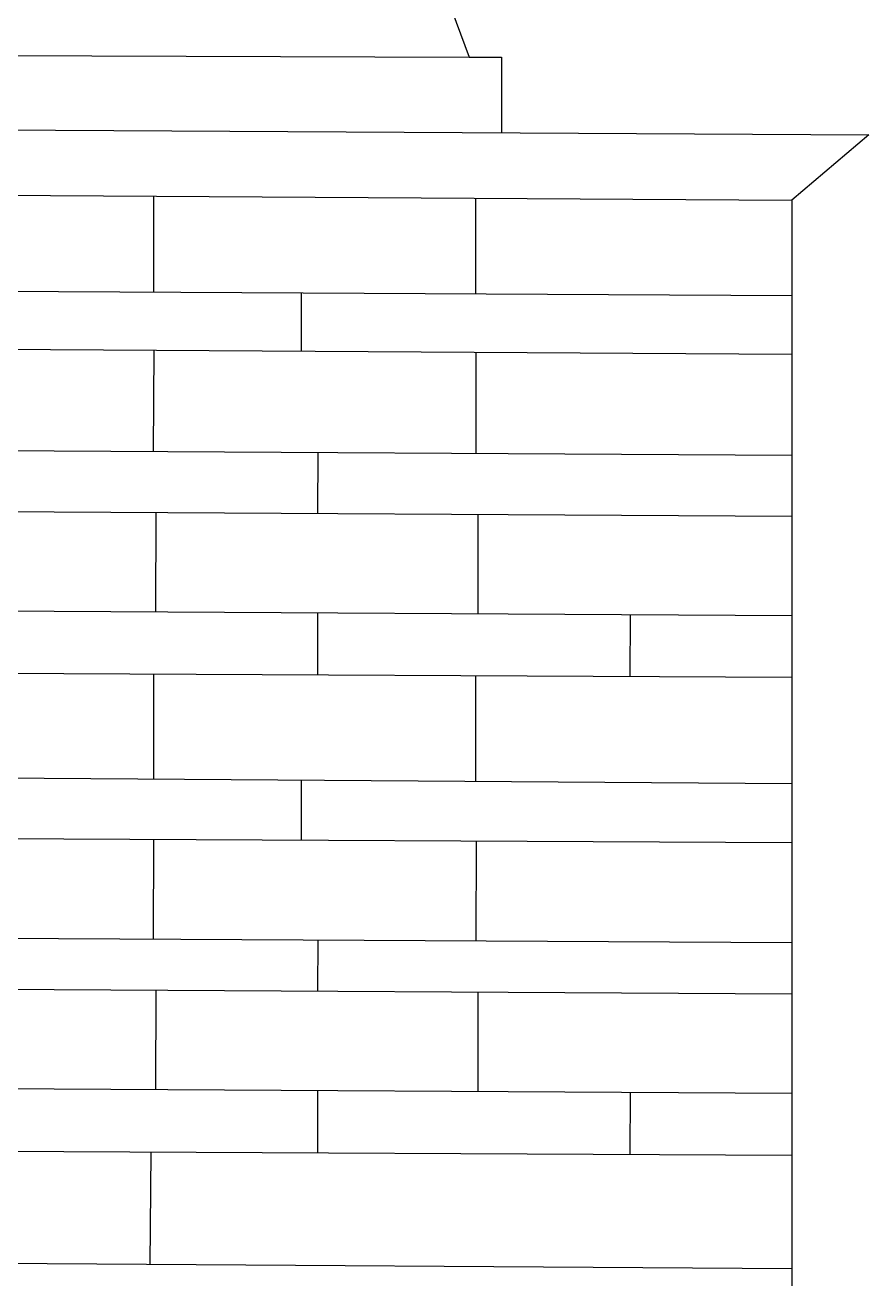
# Model space of a CAD drawing. Header units: millimetres. Extents: x 245 to 515, y 87 to 339.
# Drawn here: x 423.54 to 444.91, y 162.06 to 193.81 of the extents above; entities that cross this region are included whole.
import ezdxf

# ---------------------------------------------------------------- set-up
doc = ezdxf.new("R2010")
doc.units = ezdxf.units.MM
doc.layers.add('red', color=10, linetype='Continuous')
doc.layers.add('çziigi', color=10, linetype='Continuous')

msp = doc.modelspace()

# ---------------------------------------------------------------- linework, layer by layer
at = {"layer": 'red'}
for p, q in [((286.014, 190.379), (442.959, 189.379)), ((426.798, 189.482), (426.798, 187.055)), ((434.949, 189.43), (434.949, 187.009)), ((442.959, 189.379), (442.959, 130.707)), ((286.014, 187.855), (442.959, 186.963)), ((430.536, 187.034), (430.536, 185.56)), ((286.014, 186.457), (442.959, 185.483)), ((426.802, 185.583), (426.787, 183.021)), ((434.957, 185.532), (434.957, 182.973)), ((286.014, 183.85), (442.959, 182.926)), ((430.955, 182.996), (430.946, 181.451)), ((286.014, 182.314), (442.959, 181.379)), ((426.858, 181.475), (426.844, 178.951)), ((435.006, 181.427), (435.006, 178.904)), ((442.959, 178.859), (286.014, 179.754)), ((430.947, 178.927), (430.947, 177.352)), ((438.862, 178.882), (438.854, 177.312)), ((442.959, 177.291), (286.014, 178.09)), ((426.798, 177.384), (426.798, 174.726)), ((434.949, 177.332), (434.947, 174.666)), ((286.014, 175.757), (442.959, 174.607)), ((430.535, 174.698), (430.536, 173.178)), ((286.014, 173.94), (442.959, 173.112)), ((426.799, 173.197), (426.786, 170.673)), ((434.968, 173.154), (434.955, 170.627)), ((286.014, 171.457), (442.959, 170.582)), ((430.953, 170.649), (430.946, 169.353)), ((286.014, 170.216), (442.959, 169.281)), ((426.858, 169.377), (426.844, 166.853)), ((435.006, 169.329), (435.006, 166.806)), ((442.959, 166.761), (286.014, 167.656)), ((430.947, 166.829), (430.947, 165.254)), ((438.862, 166.784), (438.854, 165.214)), ((442.959, 165.193), (286.014, 165.992)), ((426.726, 165.276), (426.706, 162.43)), ((442.959, 162.318), (286.014, 163.399))]:
    msp.add_line(p, q, dxfattribs=at)
at = {"layer": 'çziigi'}
for p, q in [((434.35, 194.182), (434.785, 192.998)), ((294.932, 193.546), (434.785, 192.998)), ((434.785, 192.998), (435.604, 192.998)), ((435.604, 192.998), (435.604, 191.088)), ((284.411, 191.981), (444.911, 191.033)), ((444.911, 191.033), (442.959, 189.379))]:
    msp.add_line(p, q, dxfattribs=at)

doc.saveas('drawing.dxf')
